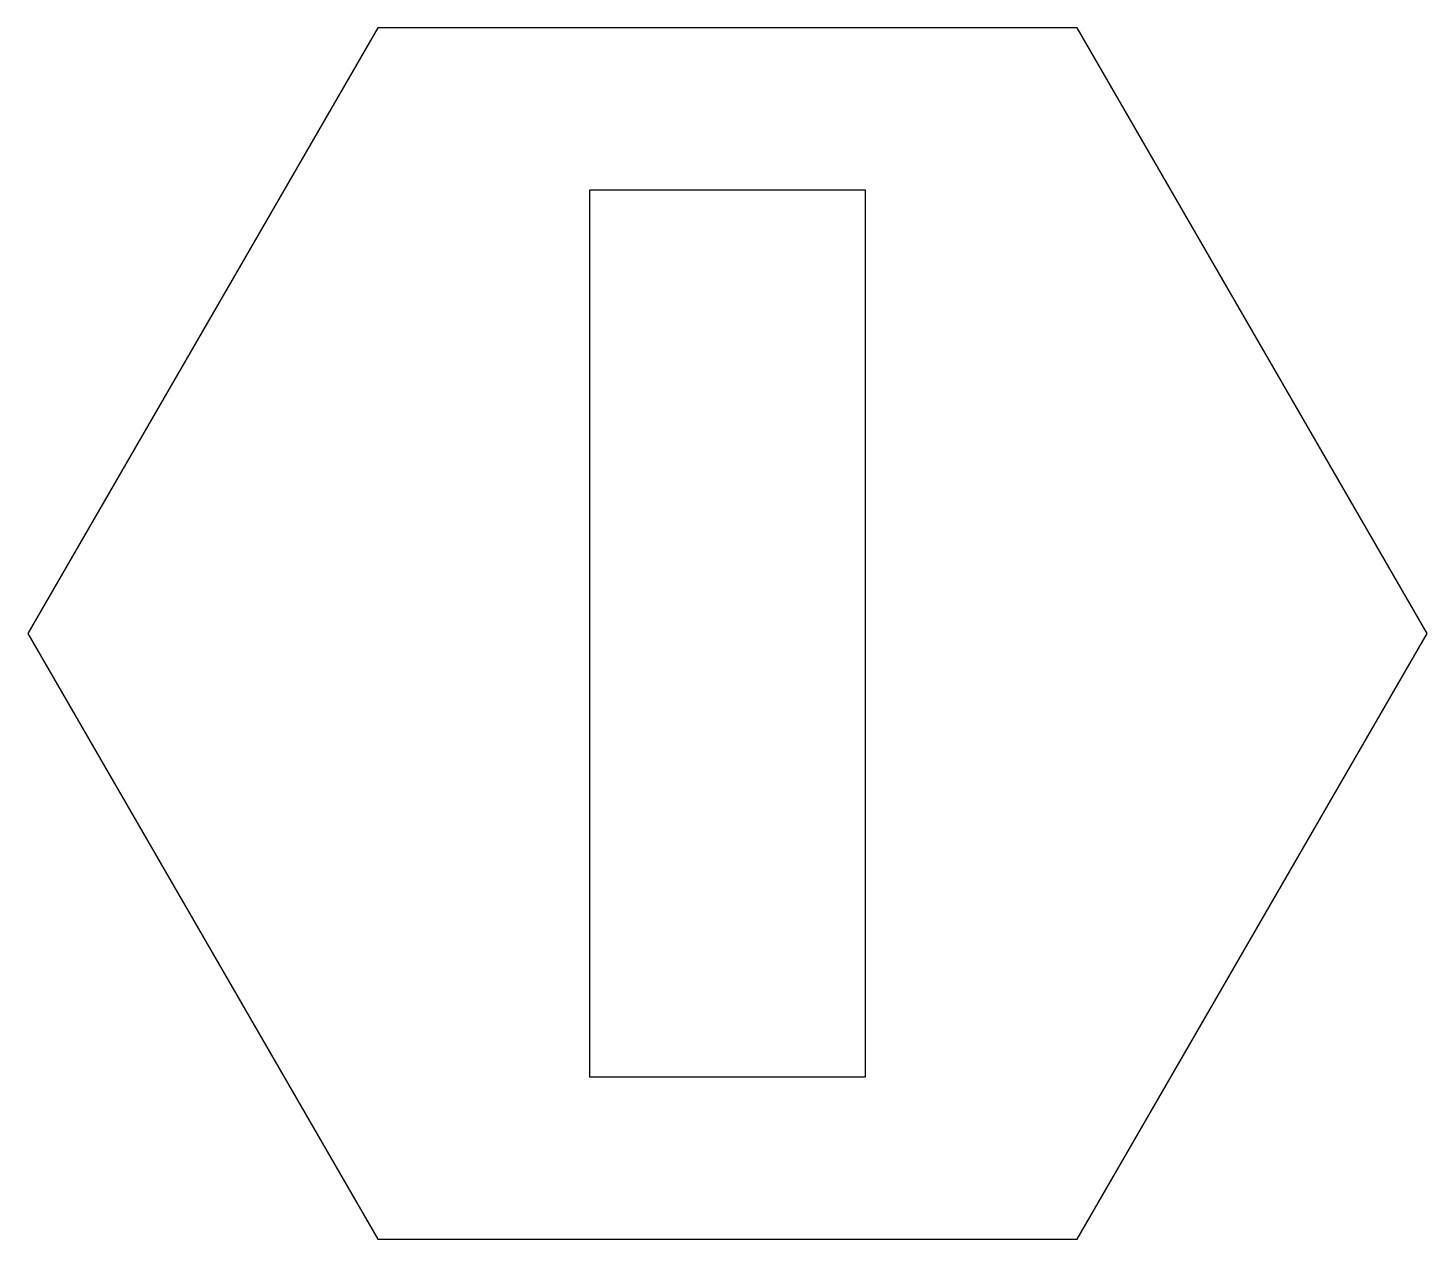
# Model space of a CAD drawing. Header units: metres. Extents: x -8 to 8, y -6.9 to 6.9.
import ezdxf

# ---------------------------------------------------------------- set-up
doc = ezdxf.new("R2010")
doc.units = ezdxf.units.M

msp = doc.modelspace()

# ---------------------------------------------------------------- linework, layer by layer
for p, q in [((-4, 6.92819), (-8, 0)), ((4, 6.92819), (-4, 6.92819)), ((8, 0), (4, 6.92819)), ((-1.575, -5.075), (-1.575, 5.075)), ((-1.575, 5.075), (1.575, 5.075)), ((1.575, 5.075), (1.575, -5.075)), ((-8, 0), (-4, -6.92819)), ((4, -6.92819), (8, 0)), ((1.575, -5.075), (-1.575, -5.075)), ((-4, -6.92819), (4, -6.92819))]:
    msp.add_line(p, q)

doc.saveas('drawing.dxf')
